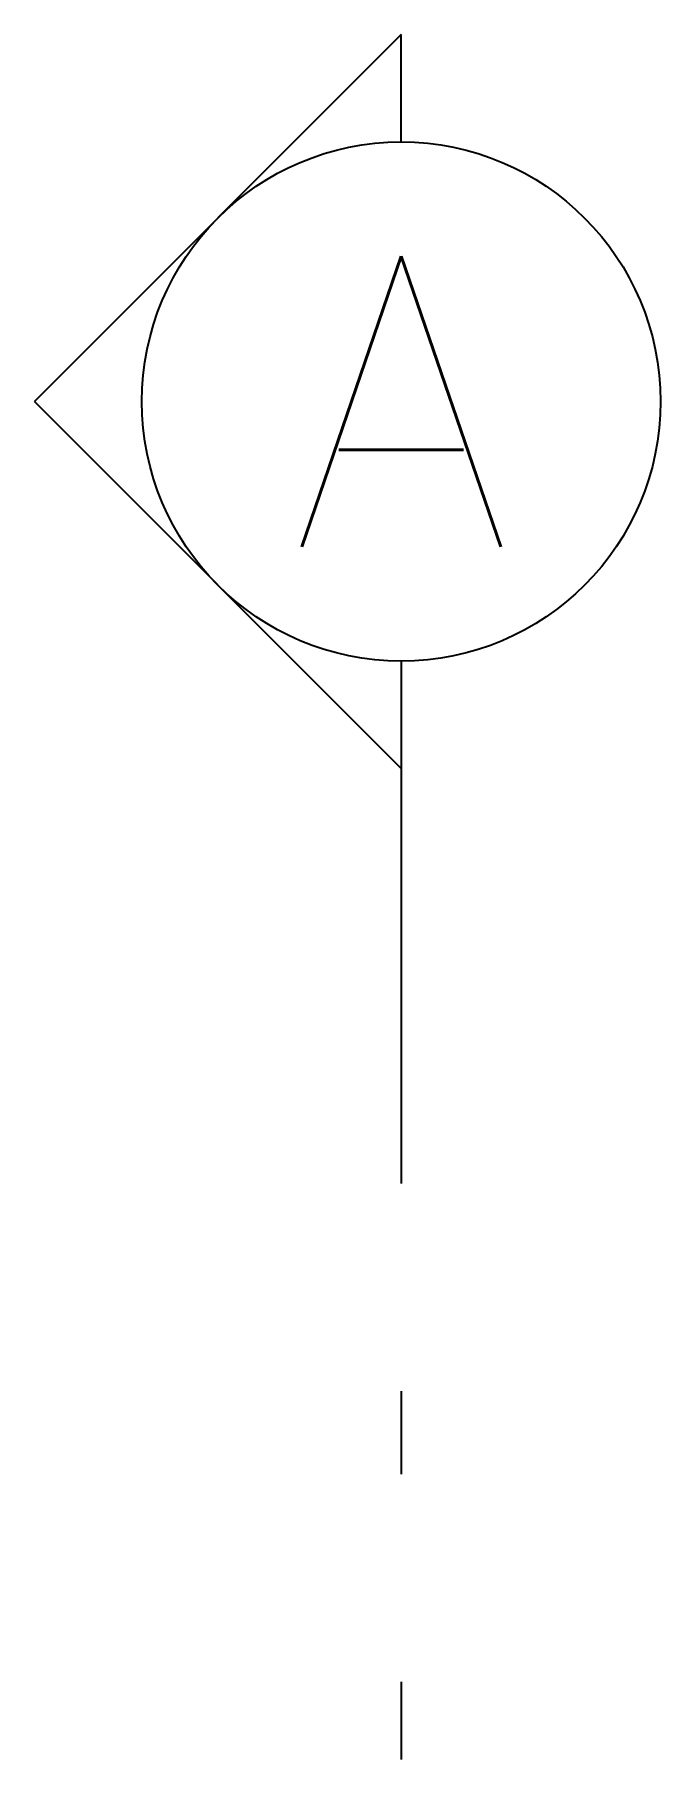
# Model space of a CAD drawing. Header units: millimetres. Extents: x 1165.83 to 1166.58, y -1374.37 to -1372.29.
import ezdxf
from ezdxf.enums import TextEntityAlignment as Align

# ---------------------------------------------------------------- set-up
doc = ezdxf.new("R2010")
doc.units = ezdxf.units.MM
doc.linetypes.add('DASHDOT', pattern=[1, 0.5, -0.25, 0, -0.25])
doc.layers.add('Símbolos_Gráficos', color=1, linetype='Continuous')
doc.styles.add('r140', font='romans.shx')

msp = doc.modelspace()

# ---------------------------------------------------------------- linework, layer by layer
at = {"layer": 'Símbolos_Gráficos', "color": 4}
for p in [(1166.271, -1372.2891), (1166.271, -1373.1734)]:
    msp.add_line(p, (1165.8288, -1372.7313), dxfattribs=at)
at = {"layer": 'Símbolos_Gráficos', "color": 6}
for p, q in [((1166.271, -1372.4186), (1166.271, -1372.2891)), ((1166.271, -1373.0439), (1166.271, -1373.1734))]:
    msp.add_line(p, q, dxfattribs=at)
at = {"layer": 'Símbolos_Gráficos', "color": 6, "linetype": 'DASHDOT'}
msp.add_line((1166.271, -1373.1734), (1166.271, -1374.3671), dxfattribs=at)
at = {"layer": 'Símbolos_Gráficos', "color": 3}
msp.add_circle((1166.271, -1372.7313), 0.3127, dxfattribs=at)

# ---------------------------------------------------------------- texts
at = {"layer": 'Símbolos_Gráficos', "color": 5, "style": 'r140'}
msp.add_text('A', height=0.35, dxfattribs=at).set_placement((1166.271, -1372.7313), align=Align.MIDDLE)

doc.saveas('drawing.dxf')
